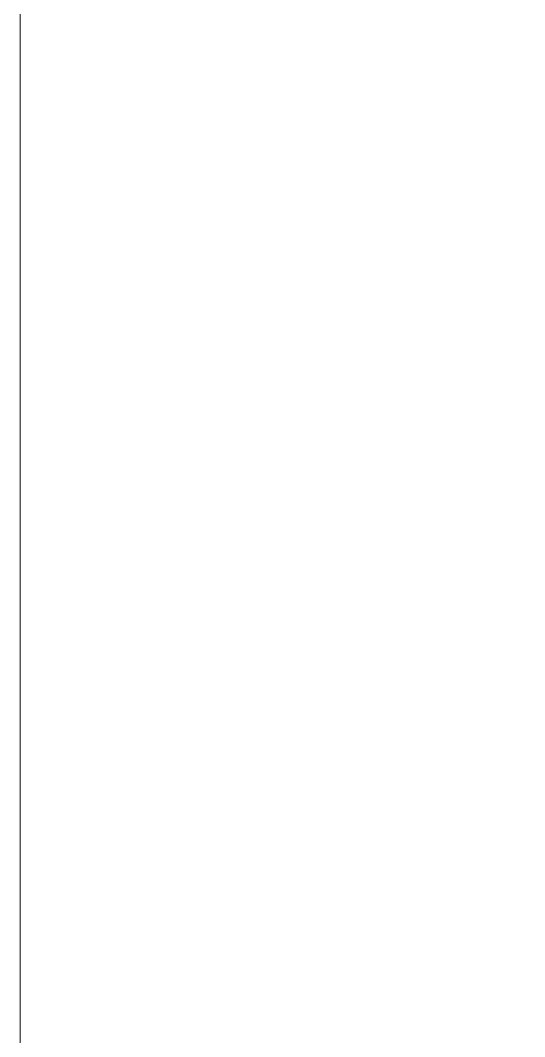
# Model space of a CAD drawing. Extents: x -20676 to 4767, y -817 to 13976.
# Drawn here: x -15921.4 to -15853.3, y 7974.7 to 8112 of the extents above; entities that cross this region are included whole.
import ezdxf

# ---------------------------------------------------------------- set-up
doc = ezdxf.new("R2010")
doc.units = 0
doc.layers.get('0').update_dxf_attribs({"lineweight": 13})
doc.styles.add('MB_C02', font='arial.ttf', dxfattribs={"height": 2})
doc.styles.add('MB_C03', font='arial.ttf', dxfattribs={"height": 2.5})
doc.styles.add('MB_C04', font='arial.ttf', dxfattribs={"height": 6})

# ---------------------------------------------------------------- blocks, each defined once
blk = doc.blocks.new('A$Ceb89ac90')
at = {"color": 1}
blk.add_lwpolyline([(0, 1199.938422038981), (0, 149.9384220389809), (1485.020408163266, 149.9384220389809), (1485.020408163266, 1199.93842203898)], close=True, dxfattribs=at)
at = {"color": 5}
for tag, p, height, style in [('REV_05', (1103.143923868443, 338.079376210444), 10.10204081632653, 'MB_C02'), ('DATA_REV_05', (1151.535664655672, 337.9105314332936), 10.10204081632653, 'MB_C02'), ('INFO_REV_05', (1228.12406670913, 337.9105314332936), 10.10204081632653, 'MB_C02'), ('CLIENTE', (449.7281316823537, 328.8349974580518), 12.62755102040816, 'MB_C03'), ('FASE', (924.5710517627467, 320.4624822017494), 10.10204081632653, 'MB_C02'), ('REV_04', (1103.143923868443, 312.8242741696277), 10.10204081632653, 'MB_C02'), ('DATA_REV_04', (1151.535664655672, 312.6554293924773), 10.10204081632653, 'MB_C02'), ('INFO_REV_04', (1228.12406670913, 312.6554293924773), 10.10204081632653, 'MB_C02'), ('REV_03', (1103.143923868443, 287.5691721288114), 10.10204081632653, 'MB_C02'), ('DATA_REV_03', (1151.535664655672, 287.400327351661), 10.10204081632653, 'MB_C02'), ('INFO_REV_03', (1228.12406670913, 287.400327351661), 10.10204081632653, 'MB_C02'), ('PROJETISTA', (767.9894191096864, 285.1053393446065), 10.10204081632653, 'MB_C02'), ('DATA', (924.5710517627467, 285.1053393446065), 10.10204081632653, 'MB_C02'), ('OBRA', (449.7281316823537, 273.3402734001044), 12.62755102040816, 'MB_C03'), ('REV_02', (1103.143923868443, 262.314070087995), 10.10204081632653, 'MB_C02'), ('DATA_REV_02', (1151.535664655672, 262.1452253108446), 10.10204081632653, 'MB_C02'), ('INFO_REV_02', (1228.12406670913, 262.1452253108446), 10.10204081632653, 'MB_C02'), ('ESC', (924.5710517627467, 251.7645628765623), 10.10204081632653, 'MB_C02'), ('COR', (1010.474027549844, 251.7645628765623), 10.10204081632653, 'MB_C02'), ('REV_01', (1103.143923868443, 237.0589680471787), 10.10204081632653, 'MB_C02'), ('DATA_REV_01', (1151.535664655672, 236.8901232700283), 10.10204081632653, 'MB_C02'), ('INFO_REV_01', (1228.12406670913, 236.8901232700283), 10.10204081632653, 'MB_C02'), ('PAVIMENTO', (449.7281316823537, 215.2979856797008), 12.62755102040816, 'MB_C03'), ('FL', (1018.091363710597, 194.6819847951756), 30.30612244897959, 'MB_C04'), ('EMISSÃO_INICIAL', (1228.12406670913, 211.6350212292119), 10.10204081632653, 'MB_C02'), ('REV_00', (1103.143923868443, 211.8038660063624), 10.10204081632653, 'MB_C02'), ('DATA_REV_00', (1151.535664655672, 211.6350212292119), 10.10204081632653, 'MB_C02'), ('REV', (944.1037562522579, 205.0337457898952), 12.62755102040816, 'MB_C03')]:
    blk.add_attdef(tag, p, '', height=height, dxfattribs=dict(at, style=style))
at = {"color": 6, "style": 'MB_C02'}
for tag, p in [('ENDEREÇO_CLIENTE', (449.7281316823537, 307.8317207029119)), ('ENDEREÇO_OBRA', (449.7281316823537, 252.6915491728667)), ('TIPO_DE_PROJETO', (449.7281316823537, 192.2832322929729))]:
    blk.add_attdef(tag, p, '', height=10.10204081632653, dxfattribs=at)

msp = doc.modelspace()

# ---------------------------------------------------------------- block references
msp.add_blockref('A$Ceb89ac90', (-15921.39728087828, 7382.321038242866))

doc.saveas('drawing.dxf')
